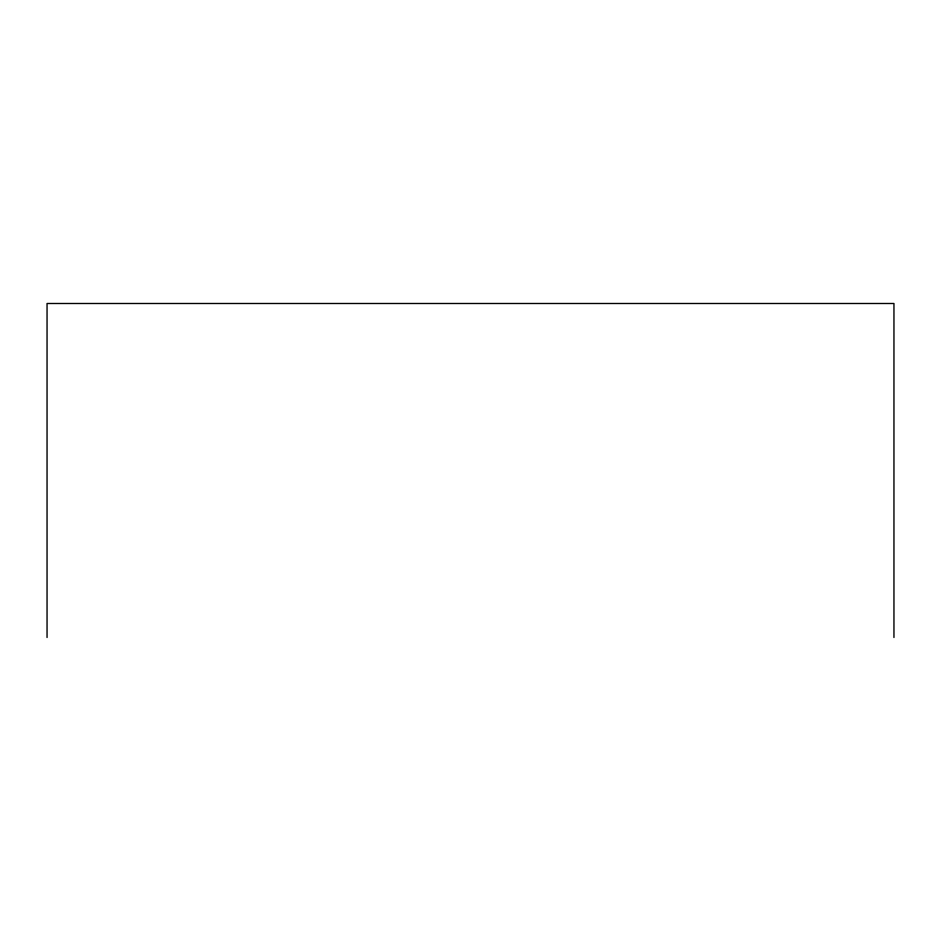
<?xml version="1.0" encoding="UTF-8"?>
<svg xmlns="http://www.w3.org/2000/svg" width="941" height="941" viewBox="0 0 941 941"><rect width="100%" height="100%" fill="white"/><g stroke="black" fill="none" stroke-linecap="round" stroke-linejoin="round"><path stroke-width="1.41" d="M893.95 637.504L893.95 303.496L47.05 303.496L47.05 637.504"/></g></svg>
